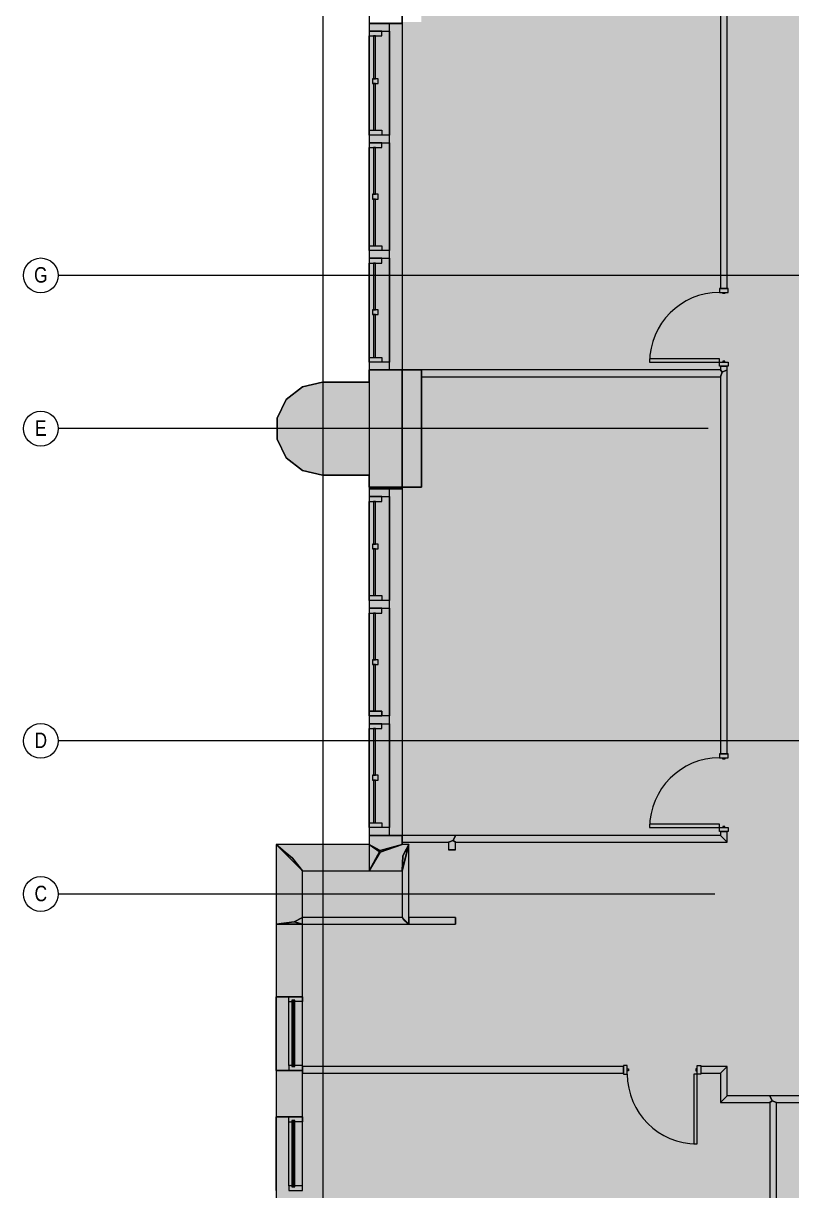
# Model space of a CAD drawing. Header units: inches. Extents: x -4451 to 2809, y -40 to 2719.
# Drawn here: x -3744 to -3347, y 559 to 1161 of the extents above; entities that cross this region are included whole.
import ezdxf

# ---------------------------------------------------------------- set-up
doc = ezdxf.new("R2010")
doc.units = ezdxf.units.IN
doc.header["$MEASUREMENT"] = 0
doc.linetypes.add('IMPORT-CENTER2', pattern=[1.6875, 1.125, -0.1875, 0.1875, -0.1875])
doc.linetypes.add('IMPORT-CENTER2 _2_', pattern=[1.125, 0.75, -0.125, 0.125, -0.125])
for name, color, linetype, lineweight in [('7th Floor_dwg', 8, 'Continuous', 9), ('A-Bldg-Patt', 7, 'Continuous', 9), ('A-DETL-GENF', 92, 'Continuous', 9), ('A-DETL-THIN', 151, 'Continuous', 9), ('A-Door-Exst', 7, 'Continuous', 9), ('A-Glaz-Bldg', 7, 'Continuous', 9), ('A-Grid', 7, 'IMPORT-CENTER2', 9), ('A-Grid-Iden', 7, 'Continuous', 9), ('A-Wall-Bldg', 7, 'Continuous', 9), ('A-Wall-Exst', 7, 'Continuous', 9), ('A-WALL-PATT', 111, 'Continuous', 18), ('core model_dwg', 8, 'Continuous', 9)]:
    doc.layers.add(name, color=color, linetype=linetype, lineweight=lineweight)
doc.styles.add('Arial', font='arial.ttf', dxfattribs={"width": 0.8, "height": 8})

# ---------------------------------------------------------------- blocks, each defined once
blk = doc.blocks.new('7th Floor_dwg-6970059-Level 07 DEMOLITION PLAN')
at = {"layer": 'A-Bldg-Patt'}
for points in [[(-3561.91, 921.65), (-3538.29, 921.65), (-3538.29, 982.15), (-3565.29, 982.15), (-3565.29, 975.9), (-3589.29, 975.9), (-3599.7, 973.52), (-3608.05, 966.86), (-3612.69, 957.24), (-3612.69, 946.56), (-3608.05, 936.93), (-3599.66, 930.27), (-3589.29, 927.9), (-3565.29, 927.9), (-3565.29, 921.65)], [(-3565.29, 699.9), (-3548.29, 699.9), (-3548.29, 723.9), (-3599.66, 723.9), (-3599.66, 699.9), (-3570.14, 699.9)]]:
    blk.add_hatch(color=256, dxfattribs=at).paths.add_polyline_path(points, flags=0)
at = {"layer": 'A-Door-Exst', "flags": 128}
for points in [[(-3380.16, 1022.15), (-3380.16, 1024.15), (-3384.66, 1024.15), (-3384.66, 1022.15)], [(-3381.91, 1022.15), (-3381.91, 1021.52), (-3382.91, 1021.52), (-3382.91, 1022.15)], [(-3384.66, 986.15), (-3384.66, 987.9), (-3420.66, 987.9), (-3420.66, 986.15)], [(-3380.16, 986.15), (-3380.16, 984.15), (-3384.66, 984.15), (-3384.66, 986.15)], [(-3381.91, 986.15), (-3381.91, 986.77), (-3382.91, 986.77), (-3382.91, 986.15)], [(-3380.16, 782.15), (-3380.16, 784.15), (-3384.66, 784.15), (-3384.66, 782.15)], [(-3381.91, 782.15), (-3381.91, 781.52), (-3382.91, 781.52), (-3382.91, 782.15)], [(-3384.66, 746.15), (-3384.66, 747.9), (-3420.66, 747.9), (-3420.66, 746.15)], [(-3381.91, 746.15), (-3381.91, 746.77), (-3382.91, 746.77), (-3382.91, 746.15)], [(-3380.16, 746.15), (-3380.16, 744.15), (-3384.66, 744.15), (-3384.66, 746.15)], [(-3432.16, 623.52), (-3434.16, 623.52), (-3434.16, 619.02), (-3432.16, 619.02)], [(-3432.16, 621.77), (-3431.54, 621.77), (-3431.54, 620.77), (-3432.16, 620.77)], [(-3396.16, 621.77), (-3396.79, 621.77), (-3396.79, 620.77), (-3396.16, 620.77)], [(-3396.16, 623.52), (-3394.16, 623.52), (-3394.16, 619.02), (-3396.16, 619.02)], [(-3396.16, 619.02), (-3397.91, 619.02), (-3397.91, 583.02), (-3396.16, 583.02)]]:
    blk.add_lwpolyline(points, close=True, dxfattribs=at)
at = {"layer": 'A-Door-Exst'}
for centre, start, end in [((-3384.66, 986.15), 90, 180), ((-3384.66, 746.15), 90, 180), ((-3396.16, 619.02), 180, 270)]:
    blk.add_arc(centre, 36, start, end, dxfattribs=at)
at = {"layer": 'A-Glaz-Bldg'}
for p, q in [((-3565.29, 1160.9), (-3565.29, 982.15)), ((-3548.29, 1160.9), (-3548.29, 982.15)), ((-3565.29, 982.15), (-3554.79, 982.15)), ((-3565.29, 920.9), (-3565.29, 742.15)), ((-3548.29, 920.9), (-3548.29, 742.15)), ((-3613.29, 620.96), (-3613.29, 658.96)), ((-3604.79, 622.96), (-3604.79, 657.21)), ((-3604.04, 622.96), (-3604.04, 657.21)), ((-3599.66, 620.96), (-3599.66, 658.96)), ((-3599.66, 623.46), (-3599.66, 656.46)), ((-3613.29, 558.96), (-3613.29, 596.96)), ((-3599.66, 558.96), (-3599.66, 596.96)), ((-3604.79, 560.96), (-3604.79, 595.21)), ((-3604.04, 560.96), (-3604.04, 595.21)), ((-3599.66, 561.46), (-3599.66, 594.46))]:
    blk.add_line(p, q, dxfattribs=at)
at = {"layer": 'A-Glaz-Bldg', "flags": 128}
for points in [[(-3565.29, 1160.9), (-3565.29, 1156.9), (-3554.79, 1156.9), (-3554.79, 1160.9)], [(-3565.29, 1156.9), (-3565.29, 1154.4), (-3558.79, 1154.4), (-3558.79, 1156.9)], [(-3554.79, 1156.9), (-3554.79, 1103.31)], [(-3565.29, 1105.81), (-3558.79, 1105.81), (-3558.79, 1103.31), (-3565.29, 1103.31), (-3565.29, 1099.31), (-3554.79, 1099.31), (-3554.79, 1103.31), (-3565.29, 1103.31), (-3565.29, 1105.81), (-3565.29, 1154.4)], [(-3563.04, 1154.4), (-3563.04, 1132.36), (-3562.04, 1132.36), (-3562.04, 1154.4)], [(-3563.54, 1132.36), (-3563.54, 1129.86), (-3560.54, 1129.86), (-3560.54, 1132.36)], [(-3563.04, 1129.86), (-3563.04, 1105.81), (-3562.04, 1105.81), (-3562.04, 1129.86)], [(-3565.29, 1099.31), (-3565.29, 1096.81), (-3558.79, 1096.81), (-3558.79, 1099.31)], [(-3565.29, 1046.23), (-3565.29, 1096.81), (-3565.29, 1046.23), (-3558.79, 1046.23), (-3558.79, 1043.73), (-3565.29, 1043.73), (-3565.29, 1039.73), (-3554.79, 1039.73), (-3554.79, 1043.73), (-3565.29, 1043.73)], [(-3563.04, 1096.81), (-3563.04, 1072.77), (-3562.04, 1072.77), (-3562.04, 1096.81)], [(-3554.79, 1099.31), (-3554.79, 1043.73)], [(-3563.54, 1072.77), (-3563.54, 1070.27), (-3560.54, 1070.27), (-3560.54, 1072.77)], [(-3563.04, 1070.27), (-3563.04, 1046.23), (-3562.04, 1046.23), (-3562.04, 1070.27)], [(-3565.29, 1039.73), (-3565.29, 1037.23), (-3558.79, 1037.23), (-3558.79, 1039.73)], [(-3563.04, 1037.23), (-3563.04, 1013.19), (-3562.04, 1013.19), (-3562.04, 1037.23)], [(-3554.79, 1039.73), (-3554.79, 986.15)], [(-3563.54, 1013.19), (-3563.54, 1010.69), (-3560.54, 1010.69), (-3560.54, 1013.19)], [(-3563.04, 1010.69), (-3563.04, 988.65), (-3562.04, 988.65), (-3562.04, 1010.69)], [(-3565.29, 920.9), (-3565.29, 916.9), (-3554.79, 916.9), (-3554.79, 920.9)], [(-3565.29, 916.9), (-3565.29, 914.4), (-3558.79, 914.4), (-3558.79, 916.9)], [(-3554.79, 916.9), (-3554.79, 863.31)], [(-3565.29, 865.81), (-3558.79, 865.81), (-3558.79, 863.31), (-3565.29, 863.31), (-3565.29, 859.31), (-3554.79, 859.31), (-3554.79, 863.31), (-3565.29, 863.31), (-3565.29, 865.81), (-3565.29, 914.4)], [(-3563.04, 914.4), (-3563.04, 892.36), (-3562.04, 892.36), (-3562.04, 914.4)], [(-3563.54, 892.36), (-3563.54, 889.86), (-3560.54, 889.86), (-3560.54, 892.36)], [(-3563.04, 889.86), (-3563.04, 865.81), (-3562.04, 865.81), (-3562.04, 889.86)], [(-3565.29, 859.31), (-3565.29, 856.81), (-3558.79, 856.81), (-3558.79, 859.31)], [(-3565.29, 806.23), (-3565.29, 856.81), (-3565.29, 806.23), (-3565.29, 803.73), (-3565.29, 799.73), (-3554.79, 799.73), (-3554.79, 803.73), (-3565.29, 803.73), (-3558.79, 803.73), (-3558.79, 806.23)], [(-3563.04, 856.81), (-3563.04, 832.77), (-3562.04, 832.77), (-3562.04, 856.81)], [(-3554.79, 859.31), (-3554.79, 803.73)], [(-3563.54, 832.77), (-3563.54, 830.27), (-3560.54, 830.27), (-3560.54, 832.77)], [(-3563.04, 830.27), (-3563.04, 806.23), (-3562.04, 806.23), (-3562.04, 830.27)], [(-3565.29, 799.73), (-3565.29, 797.23), (-3558.79, 797.23), (-3558.79, 799.73)], [(-3565.29, 748.65), (-3565.29, 797.23), (-3565.29, 748.65), (-3558.79, 748.65), (-3558.79, 746.15), (-3565.29, 746.15), (-3565.29, 742.15), (-3554.79, 742.15), (-3554.79, 746.15), (-3565.29, 746.15)], [(-3563.04, 797.23), (-3563.04, 773.19), (-3562.04, 773.19), (-3562.04, 797.23)], [(-3554.79, 799.73), (-3554.79, 746.15)], [(-3563.54, 773.19), (-3563.54, 770.69), (-3560.54, 770.69), (-3560.54, 773.19)], [(-3563.04, 770.69), (-3563.04, 748.65), (-3562.04, 748.65), (-3562.04, 770.69)], [(-3603.66, 622.96), (-3603.66, 657.21), (-3605.16, 657.21), (-3605.16, 622.96)], [(-3603.66, 560.96), (-3603.66, 595.21), (-3605.16, 595.21), (-3605.16, 560.96)]]:
    blk.add_lwpolyline(points, close=True, dxfattribs=at)
for points in [[(-3554.79, 982.15), (-3554.79, 986.15), (-3565.29, 986.15), (-3565.29, 988.65), (-3565.29, 1037.23), (-3565.29, 988.65)], [(-3565.29, 988.65), (-3558.79, 988.65), (-3558.79, 986.15), (-3565.29, 986.15), (-3565.29, 982.15)], [(-3606.66, 656.46), (-3606.66, 658.96), (-3599.66, 658.96), (-3599.66, 656.46), (-3603.66, 656.46)], [(-3606.66, 623.46), (-3606.66, 656.46), (-3605.16, 656.46)], [(-3605.16, 623.46), (-3606.66, 623.46), (-3606.66, 620.96), (-3599.66, 620.96), (-3599.66, 623.46), (-3603.66, 623.46)], [(-3606.66, 594.46), (-3606.66, 596.96), (-3599.66, 596.96), (-3599.66, 594.46), (-3603.66, 594.46)], [(-3606.66, 561.46), (-3606.66, 594.46), (-3605.16, 594.46)], [(-3605.16, 561.46), (-3606.66, 561.46), (-3606.66, 558.96), (-3599.66, 558.96), (-3599.66, 561.46), (-3603.66, 561.46)]]:
    blk.add_lwpolyline(points, dxfattribs=at)
at = {"layer": 'A-Grid'}
for p, q in [((-3588.97, 975.9), (-3588.97, 1167.9)), ((-3211.97, 1030.9), (-3725.57, 1030.9)), ((-3588.97, 927.9), (-3588.97, 975.9)), ((-3612.69, 951.9), (-3725.57, 951.9)), ((-3538.29, 951.9), (-3612.69, 951.9)), ((-3390.54, 951.9), (-3538.29, 951.9)), ((-3588.97, 723.9), (-3588.97, 927.9)), ((-3211.97, 790.9), (-3725.57, 790.9)), ((-3588.97, 699.9), (-3588.97, 723.9)), ((-3599.66, 711.9), (-3725.57, 711.9)), ((-3548.29, 711.9), (-3599.66, 711.9)), ((-3387.02, 711.9), (-3548.29, 711.9)), ((-3588.97, 393.4), (-3588.97, 699.9))]:
    blk.add_line(p, q, dxfattribs=at)
at = {"layer": 'A-Grid-Iden'}
for centre in [(-3734.57, 1030.9), (-3734.57, 951.9), (-3734.57, 790.9), (-3734.57, 711.9)]:
    blk.add_circle(centre, 9, dxfattribs=at)
at = {"layer": 'A-Wall-Bldg'}
for p, q in [((-3548.29, 1161.65), (-3548.29, 982.15)), ((-3538.29, 982.15), (-3565.29, 982.15)), ((-3565.29, 982.15), (-3565.29, 975.9)), ((-3565.29, 975.9), (-3565.29, 982.15)), ((-3565.29, 982.15), (-3538.29, 982.15)), ((-3548.29, 921.65), (-3548.29, 982.15)), ((-3548.29, 982.15), (-3548.29, 921.65)), ((-3538.29, 921.65), (-3538.29, 982.15)), ((-3538.29, 982.15), (-3538.29, 921.65)), ((-3589.29, 975.9), (-3599.7, 973.52)), ((-3565.29, 975.9), (-3589.29, 975.9)), ((-3589.29, 975.9), (-3565.29, 975.9)), ((-3565.29, 975.9), (-3565.29, 927.9)), ((-3608.05, 966.86), (-3599.7, 973.52)), ((-3599.7, 973.52), (-3608.05, 966.86)), ((-3612.69, 957.24), (-3608.05, 966.86)), ((-3608.05, 966.86), (-3612.69, 957.24)), ((-3612.69, 946.56), (-3612.69, 957.24)), ((-3612.69, 957.24), (-3612.69, 946.56)), ((-3608.05, 936.93), (-3612.69, 946.56)), ((-3612.69, 946.56), (-3608.05, 936.93)), ((-3608.05, 936.93), (-3599.7, 930.27)), ((-3599.7, 930.27), (-3589.29, 927.9)), ((-3589.29, 927.9), (-3599.7, 930.27)), ((-3589.29, 927.9), (-3565.29, 927.9)), ((-3565.29, 927.9), (-3589.29, 927.9)), ((-3565.29, 927.9), (-3565.29, 921.65)), ((-3565.29, 927.9), (-3565.29, 921.65)), ((-3565.29, 921.65), (-3565.29, 927.9)), ((-3565.29, 921.65), (-3538.29, 921.65)), ((-3548.29, 921.65), (-3548.29, 737.52))]:
    blk.add_line(p, q, dxfattribs=at)
at = {"layer": 'A-Wall-Bldg', "flags": 128}
for points in [[(-3589.29, 927.9), (-3599.7, 930.27), (-3608.05, 936.93), (-3612.69, 946.56), (-3612.69, 957.24), (-3608.05, 966.86), (-3599.7, 973.52), (-3589.29, 975.9), (-3565.29, 975.9), (-3565.29, 982.15), (-3538.29, 982.15), (-3538.29, 921.65), (-3565.29, 921.65), (-3565.29, 927.9)], [(-3613.29, 696.4), (-3613.29, 658.96), (-3599.66, 658.96), (-3599.66, 696.4), (-3544.79, 696.4), (-3544.79, 737.52), (-3548.29, 737.52), (-3548.29, 742.15), (-3565.29, 742.15), (-3565.29, 737.52), (-3613.29, 737.52)], [(-3599.66, 723.9), (-3565.29, 723.9), (-3548.29, 723.9), (-3548.29, 699.9), (-3599.66, 699.9)], [(-3548.29, 723.9), (-3548.29, 699.9), (-3599.66, 699.9), (-3599.66, 723.9)], [(-3599.66, 620.96), (-3613.29, 620.96), (-3613.29, 596.96), (-3599.66, 596.96)]]:
    blk.add_lwpolyline(points, close=True, dxfattribs=at)
for points in [[(-3538.29, 921.65), (-3538.29, 982.15), (-3565.29, 982.15), (-3565.29, 975.9), (-3589.29, 975.9)], [(-3548.29, 982.15), (-3565.29, 982.15), (-3565.29, 975.9)], [(-3599.7, 973.52), (-3589.29, 975.9), (-3599.7, 973.52), (-3608.05, 966.86), (-3612.69, 957.24), (-3612.69, 946.56), (-3608.05, 936.93), (-3599.7, 930.27), (-3608.05, 936.93)], [(-3599.7, 930.27), (-3589.29, 927.9), (-3565.29, 927.9), (-3565.29, 921.65), (-3538.29, 921.65), (-3565.29, 921.65)], [(-3565.29, 921.65), (-3565.29, 920.9), (-3548.29, 920.9), (-3548.29, 921.65)]]:
    blk.add_lwpolyline(points, dxfattribs=at)
at = {"layer": 'A-Wall-Exst'}
blk.add_line((-3538.29, 982.15), (-3538.29, 978.65), dxfattribs=at)
at = {"layer": 'A-Wall-Exst', "flags": 128}
for points in [[(-3538.29, 1218.65), (-3384.16, 1218.65), (-3384.16, 1024.15), (-3380.66, 1024.15), (-3380.66, 1222.15), (-3380.66, 1297.56), (-3384.16, 1297.56), (-3384.16, 1222.15), (-3538.29, 1222.15)], [(-3538.29, 978.65), (-3384.16, 978.65), (-3384.16, 784.15), (-3380.66, 784.15), (-3380.66, 982.15), (-3380.66, 984.15), (-3384.16, 984.15), (-3384.16, 982.15), (-3538.29, 982.15)]]:
    blk.add_lwpolyline(points, dxfattribs=at)
for points in [[(-3548.29, 742.15), (-3548.29, 738.65), (-3524.29, 738.65), (-3524.29, 734.65), (-3520.79, 734.65), (-3520.79, 738.65), (-3380.66, 738.65), (-3380.66, 744.15), (-3384.16, 744.15), (-3384.16, 742.15), (-3520.79, 742.15)], [(-3544.79, 699.9), (-3544.79, 696.4), (-3520.79, 696.4), (-3520.79, 699.9)], [(-3599.66, 623.02), (-3599.66, 619.52), (-3434.16, 619.52), (-3434.16, 623.02)], [(-3358.66, 378.52), (-3355.16, 378.52), (-3355.16, 604.4), (-3284.97, 604.4), (-3284.97, 607.9), (-3358.66, 607.9), (-3380.66, 607.9), (-3380.66, 623.02), (-3394.16, 623.02), (-3394.16, 619.52), (-3384.16, 619.52), (-3384.16, 604.4), (-3358.66, 604.4)]]:
    blk.add_lwpolyline(points, close=True, dxfattribs=at)
at = {"layer": 'A-WALL-PATT', "color": 7, "lineweight": 9}
for p, q in [((-3548.29, 1160.9), (-3565.29, 1160.9)), ((-3548.29, 982.15), (-3565.29, 982.15)), ((-3548.29, 920.9), (-3565.29, 920.9)), ((-3384.16, 744.15), (-3380.66, 744.15)), ((-3544.79, 699.9), (-3544.79, 696.4)), ((-3520.79, 699.9), (-3520.79, 696.4)), ((-3599.66, 620.96), (-3613.29, 620.96)), ((-3599.66, 623.02), (-3599.66, 619.52)), ((-3434.16, 623.02), (-3434.16, 619.52)), ((-3394.16, 623.02), (-3394.16, 619.52)), ((-3599.66, 596.96), (-3613.29, 596.96))]:
    blk.add_line(p, q, dxfattribs=at)
at = {"layer": 'A-WALL-PATT', "color": 7, "lineweight": 9, "flags": 128}
for points in [[(-3384.16, 1024.15), (-3383.29, 1024.15), (-3380.66, 1024.15)], [(-3538.29, 982.15), (-3538.29, 980.98), (-3538.29, 978.65)], [(-3384.16, 984.15), (-3383.29, 984.15), (-3380.66, 984.15)], [(-3384.16, 784.15), (-3383.29, 784.15), (-3380.66, 784.15)], [(-3548.29, 742.15), (-3559.62, 742.15), (-3565.29, 742.15)], [(-3548.29, 742.15), (-3548.29, 739.52), (-3548.29, 738.65)], [(-3520.79, 734.65), (-3521.96, 734.65), (-3524.29, 734.65)], [(-3599.66, 658.96), (-3603.91, 658.96), (-3613.29, 658.96)]]:
    blk.add_lwpolyline(points, dxfattribs=at)
for points in [[(-3380.66, 982.15), (-3383.29, 980.98), (-3384.16, 978.65), (-3383.29, 980.98), (-3384.16, 982.15), (-3383.29, 980.98)], [(-3524.29, 738.65), (-3521.96, 739.52), (-3520.79, 738.65), (-3521.96, 739.52), (-3520.79, 742.15), (-3521.96, 739.52)], [(-3380.66, 738.65), (-3381.54, 739.52), (-3384.16, 742.15)], [(-3613.29, 737.52), (-3603.91, 728.15), (-3599.66, 723.9), (-3610.16, 734.4)], [(-3565.29, 737.52), (-3559.62, 734.4), (-3565.29, 723.9), (-3559.62, 734.4), (-3548.29, 737.52), (-3559.62, 734.4)], [(-3544.79, 737.52), (-3548.29, 723.9), (-3545.59, 734.4)], [(-3613.29, 696.4), (-3603.91, 697.56), (-3599.66, 699.9), (-3603.91, 697.56), (-3599.66, 696.4), (-3603.91, 697.56)], [(-3544.79, 696.4), (-3545.96, 697.56), (-3548.29, 699.9)], [(-3384.16, 619.52), (-3380.66, 623.02)], [(-3384.16, 604.4), (-3380.66, 607.9), (-3383.29, 605.27)], [(-3355.16, 604.4), (-3357.5, 605.27), (-3358.66, 607.9), (-3357.5, 605.27), (-3358.66, 604.4), (-3357.5, 605.27)]]:
    blk.add_lwpolyline(points, close=True, dxfattribs=at)
at = {"layer": 'A-Grid-Iden', "char_height": 8, "attachment_point": 2, "line_spacing_factor": 0.941778, "style": 'Arial'}
for s, insert, width in [('G', (-3734.57, 1035.19), 8.2268), ('E', (-3734.57, 956.19), 7.0516), ('D', (-3734.57, 795.19), 7.6392), ('C', (-3734.57, 716.19), 7.6392)]:
    blk.add_mtext(s, dxfattribs=dict(at, insert=insert, width=width))
blk = doc.blocks.new('core model_dwg_1300 Eye - 5th Floor-6996771-Level 07 DEMOLITION PLAN')
at = {"layer": 'A-Glaz-Bldg'}
for p, q in [((-3565.29, 1160.9), (-3565.29, 982.15)), ((-3548.29, 1160.9), (-3548.29, 982.15)), ((-3565.29, 920.9), (-3565.29, 742.15)), ((-3548.29, 920.9), (-3548.29, 742.15)), ((-3613.29, 620.96), (-3613.29, 658.96)), ((-3604.79, 622.96), (-3604.79, 657.21)), ((-3604.04, 622.96), (-3604.04, 657.21)), ((-3599.66, 620.96), (-3599.66, 658.96)), ((-3599.66, 623.46), (-3599.66, 656.46)), ((-3613.29, 558.96), (-3613.29, 596.96)), ((-3599.66, 558.96), (-3599.66, 596.96)), ((-3604.79, 560.96), (-3604.79, 595.21)), ((-3604.04, 560.96), (-3604.04, 595.21)), ((-3599.66, 561.46), (-3599.66, 594.46))]:
    blk.add_line(p, q, dxfattribs=at)
at = {"layer": 'A-Glaz-Bldg', "flags": 128}
for points in [[(-3565.29, 1160.9), (-3565.29, 1156.9), (-3554.79, 1156.9), (-3554.79, 1160.9)], [(-3565.29, 1156.9), (-3565.29, 1154.4), (-3558.79, 1154.4), (-3558.79, 1156.9)], [(-3554.79, 1156.9), (-3554.79, 1103.31)], [(-3565.29, 1105.81), (-3565.29, 1154.4), (-3565.29, 1105.81), (-3558.79, 1105.81), (-3558.79, 1103.31), (-3565.29, 1103.31), (-3565.29, 1099.31), (-3554.79, 1099.31), (-3554.79, 1103.31), (-3565.29, 1103.31)], [(-3563.04, 1154.4), (-3563.04, 1132.36), (-3562.04, 1132.36), (-3562.04, 1154.4)], [(-3563.54, 1132.36), (-3563.54, 1129.86), (-3560.54, 1129.86), (-3560.54, 1132.36)], [(-3563.04, 1129.86), (-3563.04, 1105.81), (-3562.04, 1105.81), (-3562.04, 1129.86)], [(-3565.29, 1099.31), (-3565.29, 1096.81), (-3558.79, 1096.81), (-3558.79, 1099.31)], [(-3565.29, 1046.23), (-3565.29, 1096.81), (-3565.29, 1046.23), (-3558.79, 1046.23), (-3558.79, 1043.73), (-3565.29, 1043.73), (-3565.29, 1039.73), (-3554.79, 1039.73), (-3554.79, 1043.73), (-3565.29, 1043.73)], [(-3563.04, 1096.81), (-3563.04, 1072.77), (-3562.04, 1072.77), (-3562.04, 1096.81)], [(-3554.79, 1099.31), (-3554.79, 1043.73)], [(-3563.54, 1072.77), (-3563.54, 1070.27), (-3560.54, 1070.27), (-3560.54, 1072.77)], [(-3563.04, 1070.27), (-3563.04, 1046.23), (-3562.04, 1046.23), (-3562.04, 1070.27)], [(-3565.29, 1039.73), (-3565.29, 1037.23), (-3558.79, 1037.23), (-3558.79, 1039.73)], [(-3565.29, 988.65), (-3565.29, 1037.23), (-3565.29, 988.65), (-3558.79, 988.65), (-3558.79, 986.15), (-3565.29, 986.15), (-3565.29, 982.15), (-3554.79, 982.15), (-3554.79, 986.15), (-3565.29, 986.15)], [(-3563.04, 1037.23), (-3563.04, 1013.19), (-3562.04, 1013.19), (-3562.04, 1037.23)], [(-3554.79, 1039.73), (-3554.79, 986.15)], [(-3563.54, 1013.19), (-3563.54, 1010.69), (-3560.54, 1010.69), (-3560.54, 1013.19)], [(-3563.04, 1010.69), (-3563.04, 988.65), (-3562.04, 988.65), (-3562.04, 1010.69)], [(-3565.29, 920.9), (-3565.29, 916.9), (-3554.79, 916.9), (-3554.79, 920.9)], [(-3565.29, 916.9), (-3565.29, 914.4), (-3558.79, 914.4), (-3558.79, 916.9)], [(-3554.79, 916.9), (-3554.79, 863.31)], [(-3565.29, 865.81), (-3565.29, 914.4), (-3565.29, 865.81), (-3558.79, 865.81), (-3558.79, 863.31), (-3565.29, 863.31), (-3565.29, 859.31), (-3554.79, 859.31), (-3554.79, 863.31), (-3565.29, 863.31)], [(-3563.04, 914.4), (-3563.04, 892.36), (-3562.04, 892.36), (-3562.04, 914.4)], [(-3563.54, 892.36), (-3563.54, 889.86), (-3560.54, 889.86), (-3560.54, 892.36)], [(-3563.04, 889.86), (-3563.04, 865.81), (-3562.04, 865.81), (-3562.04, 889.86)], [(-3565.29, 859.31), (-3565.29, 856.81), (-3558.79, 856.81), (-3558.79, 859.31)], [(-3565.29, 806.23), (-3565.29, 856.81), (-3565.29, 806.23), (-3558.79, 806.23), (-3558.79, 803.73), (-3565.29, 803.73), (-3565.29, 799.73), (-3554.79, 799.73), (-3554.79, 803.73), (-3565.29, 803.73)], [(-3563.04, 856.81), (-3563.04, 832.77), (-3562.04, 832.77), (-3562.04, 856.81)], [(-3554.79, 859.31), (-3554.79, 803.73)], [(-3563.54, 832.77), (-3563.54, 830.27), (-3560.54, 830.27), (-3560.54, 832.77)], [(-3563.04, 830.27), (-3563.04, 806.23), (-3562.04, 806.23), (-3562.04, 830.27)], [(-3565.29, 799.73), (-3565.29, 797.23), (-3558.79, 797.23), (-3558.79, 799.73)], [(-3565.29, 748.65), (-3565.29, 797.23), (-3565.29, 748.65), (-3558.79, 748.65), (-3558.79, 746.15), (-3565.29, 746.15), (-3565.29, 742.15), (-3554.79, 742.15), (-3554.79, 746.15), (-3565.29, 746.15)], [(-3563.04, 797.23), (-3563.04, 773.19), (-3562.04, 773.19), (-3562.04, 797.23)], [(-3554.79, 799.73), (-3554.79, 746.15)], [(-3563.54, 773.19), (-3563.54, 770.69), (-3560.54, 770.69), (-3560.54, 773.19)], [(-3563.04, 770.69), (-3563.04, 748.65), (-3562.04, 748.65), (-3562.04, 770.69)], [(-3603.66, 622.96), (-3603.66, 657.21), (-3605.16, 657.21), (-3605.16, 622.96)], [(-3603.66, 560.96), (-3603.66, 595.21), (-3605.16, 595.21), (-3605.16, 560.96)]]:
    blk.add_lwpolyline(points, close=True, dxfattribs=at)
for points in [[(-3606.66, 656.46), (-3606.66, 658.96), (-3599.66, 658.96), (-3599.66, 656.46), (-3603.66, 656.46)], [(-3606.66, 623.46), (-3606.66, 656.46), (-3605.16, 656.46)], [(-3605.16, 623.46), (-3606.66, 623.46), (-3606.66, 620.96), (-3599.66, 620.96), (-3599.66, 623.46), (-3603.66, 623.46)], [(-3606.66, 594.46), (-3606.66, 596.96), (-3599.66, 596.96), (-3599.66, 594.46), (-3603.66, 594.46)], [(-3606.66, 561.46), (-3606.66, 594.46), (-3605.16, 594.46)], [(-3605.16, 561.46), (-3606.66, 561.46), (-3606.66, 558.96), (-3599.66, 558.96), (-3599.66, 561.46), (-3603.66, 561.46)]]:
    blk.add_lwpolyline(points, dxfattribs=at)
at = {"layer": 'A-Grid', "linetype": 'IMPORT-CENTER2 _2_'}
for p, q in [((-3588.97, 255.74), (-3588.97, 2341.04)), ((-3211.97, 1030.9), (-3725.57, 1030.9)), ((-3390.54, 951.9), (-3725.57, 951.9)), ((-3211.97, 790.9), (-3725.57, 790.9)), ((-3387.02, 711.9), (-3725.57, 711.9))]:
    blk.add_line(p, q, dxfattribs=at)
at = {"layer": 'A-Grid-Iden'}
for centre in [(-3734.57, 1030.9), (-3734.57, 951.9), (-3734.57, 790.9), (-3734.57, 711.9)]:
    blk.add_circle(centre, 9, dxfattribs=at)
at = {"layer": 'A-Wall-Bldg'}
for p, q in [((-3548.29, 1880.9), (-3548.29, 737.52)), ((-3565.29, 975.9), (-3565.29, 982.15)), ((-3599.7, 973.52), (-3589.29, 975.9)), ((-3589.29, 975.9), (-3565.29, 975.9)), ((-3599.7, 930.27), (-3608.05, 936.93))]:
    blk.add_line(p, q, dxfattribs=at)
at = {"layer": 'A-Wall-Bldg', "flags": 128}
for points in [[(-3548.29, 1222.15), (-3565.29, 1222.15), (-3565.29, 1160.9), (-3548.29, 1160.9)], [(-3565.29, 927.9), (-3589.29, 927.9), (-3599.7, 930.27), (-3608.05, 936.93), (-3612.69, 946.56), (-3612.69, 957.24), (-3608.05, 966.86), (-3599.7, 973.52), (-3589.29, 975.9), (-3565.29, 975.9), (-3565.29, 982.15), (-3538.29, 982.15), (-3538.29, 921.65), (-3565.29, 921.65)], [(-3548.29, 982.15), (-3565.29, 982.15), (-3565.29, 920.9), (-3548.29, 920.9)], [(-3548.29, 723.9), (-3548.29, 699.9), (-3599.66, 699.9), (-3599.66, 723.9)], [(-3599.66, 620.96), (-3613.29, 620.96), (-3613.29, 596.96), (-3599.66, 596.96)]]:
    blk.add_lwpolyline(points, close=True, dxfattribs=at)
for points in [[(-3538.29, 921.65), (-3538.29, 982.15), (-3565.29, 982.15)], [(-3599.7, 973.52), (-3608.05, 966.86), (-3612.69, 957.24)], [(-3612.69, 957.24), (-3612.69, 946.56), (-3608.05, 936.93)], [(-3599.7, 930.27), (-3589.29, 927.9), (-3565.29, 927.9), (-3565.29, 921.65), (-3538.29, 921.65)], [(-3599.66, 696.4), (-3544.79, 696.4), (-3544.79, 737.52), (-3548.29, 737.52), (-3548.29, 742.15), (-3565.29, 742.15), (-3565.29, 723.9)], [(-3565.29, 737.52), (-3613.29, 737.52), (-3613.29, 696.4), (-3613.29, 658.96), (-3599.66, 658.96), (-3599.66, 696.4), (-3599.66, 723.9), (-3565.29, 723.9), (-3548.29, 723.9), (-3548.29, 699.9), (-3599.66, 699.9)]]:
    blk.add_lwpolyline(points, dxfattribs=at)
at = {"layer": 'A-WALL-PATT', "color": 7, "lineweight": 9}
for p, q in [((-3548.29, 1160.9), (-3565.29, 1160.9)), ((-3565.29, 982.15), (-3548.29, 982.15)), ((-3548.29, 920.9), (-3565.29, 920.9)), ((-3599.66, 658.96), (-3613.29, 658.96)), ((-3613.29, 620.96), (-3599.66, 620.96)), ((-3599.66, 596.96), (-3613.29, 596.96))]:
    blk.add_line(p, q, dxfattribs=at)
at = {"layer": 'A-WALL-PATT', "color": 7, "lineweight": 9, "flags": 128}
for points in [[(-3565.29, 742.15), (-3559.62, 742.15), (-3548.29, 742.15)], [(-3565.29, 737.52), (-3559.62, 733.49), (-3561.47, 730.37), (-3565.29, 723.9), (-3560.72, 731.63), (-3559.62, 733.49), (-3548.29, 737.52), (-3559.62, 733.49), (-3565.29, 723.9)], [(-3599.66, 696.4), (-3613.29, 696.4), (-3604.77, 696.4), (-3599.66, 696.4), (-3603.91, 697.56), (-3602.69, 698.23), (-3599.66, 699.9)]]:
    blk.add_lwpolyline(points, dxfattribs=at)
for points in [[(-3604.77, 730.37), (-3599.66, 723.9), (-3604.77, 730.37), (-3608.49, 733.49), (-3613.29, 737.52)], [(-3544.79, 737.52), (-3546.91, 733.49), (-3547.89, 731.63), (-3548.29, 723.9), (-3547.89, 731.63), (-3546.98, 733.37)], [(-3544.79, 696.4), (-3546.98, 698.23), (-3547.89, 699.39), (-3548.29, 699.9), (-3546.98, 698.23), (-3546.18, 697.56)]]:
    blk.add_lwpolyline(points, close=True, dxfattribs=at)
at = {"layer": 'A-Grid-Iden', "char_height": 8, "attachment_point": 2, "line_spacing_factor": 0.941778, "style": 'Arial'}
for s, insert, width in [('G', (-3734.57, 1035.19), 8.2268), ('E', (-3734.57, 956.19), 7.0516), ('D', (-3734.57, 795.19), 7.6392), ('C', (-3734.57, 716.19), 7.6392)]:
    blk.add_mtext(s, dxfattribs=dict(at, insert=insert, width=width))
blk = doc.blocks.new('core model_dwg-6996768-Level 07 DEMOLITION PLAN')
blk.add_blockref('core model_dwg_1300 Eye - 5th Floor-6996771-Level 07 DEMOLITION PLAN', (0, 0))

msp = doc.modelspace()

# ---------------------------------------------------------------- hatches: boundary and pattern name
at = {"layer": 'A-DETL-GENF'}
h = msp.add_hatch(color=9, dxfattribs=at)
h.paths.add_polyline_path([(-46.99, 364.9), (17.53, 364.9), (17.53, 682.08), (1.53, 682.08), (1.53, 699.9), (-11.09, 699.9), (-11.09, 723.9), (1.53, 723.9), (1.53, 741.71), (17.53, 741.71), (17.53, 1043.71), (-295.09, 1043.71), (-295.09, 1026.58), (-295.24, 1026.23), (-295.59, 1026.08), (-336.59, 1026.08), (-336.59, 1010.58), (-367.41, 1010.58), (-367.41, 1041.58), (-352.09, 1041.58), (-352.09, 1083.08), (-334.47, 1083.08), (-334.47, 1325.08), (-350.47, 1325.08), (-350.47, 1342.9), (-363.09, 1342.9), (-363.09, 1366.9), (-350.47, 1366.9), (-350.47, 1384.71), (-334.47, 1384.71), (-334.47, 1685.08), (-350.47, 1685.08), (-350.47, 1702.9), (-363.09, 1702.9), (-363.09, 1726.9), (-350.47, 1726.9), (-350.47, 1744.71), (-334.47, 1744.71), (-334.47, 2045.08), (-350.47, 2045.08), (-350.47, 2067.08), (-364.09, 2067.08), (-364.09, 2080.71), (-387.53, 2080.71), (-387.53, 2096.71), (-687.9, 2096.71), (-687.9, 1934.23), (-653.72, 1934.23), (-653.72, 1008.9), (-717.72, 1008.9), (-717.72, 1012.9), (-657.72, 1012.9), (-657.72, 1930.23), (-691.9, 1930.23), (-691.9, 2080.71), (-705.72, 2080.71), (-705.72, 2068.08), (-729.72, 2068.08), (-729.72, 2080.71), (-747.53, 2080.71), (-747.53, 2096.71), (-1047.9, 2096.71), (-1047.9, 2080.71), (-1065.72, 2080.71), (-1065.72, 2068.08), (-1089.72, 2068.08), (-1089.72, 2080.71), (-1107.53, 2080.71), (-1107.53, 2096.71), (-1414.47, 2096.71), (-1414.47, 2080.71), (-1437.9, 2080.71), (-1437.9, 2061.08), (-1467.53, 2061.08), (-1467.53, 1854.9), (-2127.9, 1854.9), (-2127.9, 2061.08), (-2157.53, 2061.08), (-2157.53, 2080.71), (-2180.97, 2080.71), (-2180.97, 2096.71), (-2487.9, 2096.71), (-2487.9, 2080.71), (-2505.72, 2080.71), (-2505.72, 2068.08), (-2529.72, 2068.08), (-2529.72, 2080.71), (-2547.53, 2080.71), (-2547.53, 2096.71), (-2860.09, 2096.71), (-2860.09, 2260.21), (-3613.29, 2260.21), (-3613.29, 1886.27), (-3565.29, 1886.27), (-3565.29, 1702.15), (-3538.29, 1702.15), (-3538.29, 1641.65), (-3565.29, 1641.65), (-3565.29, 1462.15), (-3538.29, 1462.15), (-3538.29, 1401.65), (-3565.29, 1401.65), (-3565.29, 1222.15), (-3538.29, 1222.15), (-3538.29, 1161.65), (-3565.29, 1161.65), (-3565.29, 982.15), (-3538.29, 982.15), (-3538.29, 921.65), (-3565.29, 921.65), (-3565.29, 737.52), (-3613.29, 737.52), (-3613.29, 364.9), (-3212.09, 364.9), (-3212.09, 412.9), (-3027.97, 412.9), (-3027.97, 439.9), (-2967.47, 439.9), (-2967.47, 412.9), (-2787.97, 412.9), (-2787.97, 439.9), (-2727.47, 439.9), (-2727.47, 412.9), (-2547.97, 412.9), (-2547.97, 439.9), (-2487.47, 439.9), (-2487.47, 412.9), (-2307.97, 412.9), (-2307.97, 439.9), (-2247.47, 439.9), (-2247.47, 412.9), (-2067.97, 412.9), (-2067.97, 439.9), (-2007.47, 439.9), (-2007.47, 412.9), (-1827.97, 412.9), (-1827.97, 439.9), (-1767.47, 439.9), (-1767.47, 412.9), (-1587.97, 412.9), (-1587.97, 439.9), (-1527.47, 439.9), (-1527.47, 412.9), (-1347.97, 412.9), (-1347.97, 439.9), (-1287.47, 439.9), (-1287.47, 412.9), (-1107.97, 412.9), (-1107.97, 439.9), (-1047.47, 439.9), (-1047.47, 412.9), (-867.97, 412.9), (-867.97, 439.9), (-807.47, 439.9), (-807.47, 412.9), (-627.97, 412.9), (-627.97, 439.9), (-567.47, 439.9), (-567.47, 412.9), (-383.34, 412.9), (-383.34, 364.9), (-48.49, 364.9)], flags=0)
h.paths.add_polyline_path([(-3584.77, 369.4), (-3608.77, 369.4), (-3608.77, 393.4), (-3584.77, 393.4), (-3584.77, 378.52)], flags=0)
h.paths.add_polyline_path([(-10.97, 376.27), (-10.97, 400.27), (13.03, 400.27), (13.03, 376.27)], flags=0)
h.paths.add_polyline_path([(-345.72, 378.52), (-369.72, 378.52), (-369.72, 429.9), (-345.72, 429.9), (-345.72, 408.39)], flags=0)
h.paths.add_polyline_path([(-3249.72, 378.52), (-3249.72, 429.9), (-3225.72, 429.9), (-3225.72, 378.52)], flags=0)
h.paths.add_polyline_path([(-3599.66, 699.9), (-3599.66, 723.9), (-3548.29, 723.9), (-3548.29, 699.9), (-3570.14, 699.9)], flags=0)
h.paths.add_polyline_path([(-345.72, 778.9), (-369.72, 778.9), (-369.72, 802.9), (-345.72, 802.9)], flags=0)
h.paths.add_polyline_path([(-1799.72, 778.9), (-1809.72, 778.9), (-1809.72, 802.9), (-1785.72, 802.9), (-1785.72, 778.9), (-1795.72, 778.9)], flags=0)
h.paths.add_polyline_path([(-1569.72, 778.9), (-1569.72, 802.9), (-1545.72, 802.9), (-1545.72, 778.9)], flags=0)
h.paths.add_polyline_path([(-2517.72, 778.9), (-2541.72, 778.9), (-2541.72, 802.9), (-2517.72, 802.9)], flags=0)
h.paths.add_polyline_path([(-2877.72, 778.9), (-2877.72, 802.9), (-2853.72, 802.9), (-2853.72, 778.9)], flags=0)
h.paths.add_polyline_path([(-2049.72, 778.9), (-2049.72, 802.9), (-2025.72, 802.9), (-2025.72, 778.9)], flags=0)
h.paths.add_polyline_path([(-741.72, 778.9), (-741.72, 802.9), (-717.72, 802.9), (-717.72, 778.9)], flags=0)
h.paths.add_polyline_path([(-1321.72, 778.9), (-1321.72, 802.9), (-1297.72, 802.9), (-1297.72, 778.9)], flags=0)
h.paths.add_polyline_path([(-2297.72, 778.9), (-2297.72, 802.9), (-2273.72, 802.9), (-2273.72, 778.9)], flags=0)
h.paths.add_polyline_path([(-1053.72, 778.9), (-1077.72, 778.9), (-1077.72, 802.9), (-1053.72, 802.9)], flags=0)
h.paths.add_polyline_path([(-3211.97, 778.9), (-3211.97, 802.9), (-3187.97, 802.9), (-3187.97, 778.9)], flags=0)
h.paths.add_polyline_path([(-2541.72, 941.4), (-2877.72, 941.4), (-2877.72, 1015.27), (-2878.47, 1015.27), (-2878.47, 1016.77), (-2876.97, 1016.77), (-2876.97, 1017.27), (-2875.47, 1017.27), (-2875.47, 1016.77), (-2873.47, 1016.77), (-2873.47, 1015.27), (-2874.22, 1015.27), (-2874.22, 1012.9), (-2850.22, 1012.9), (-2850.22, 988.9), (-2874.22, 988.9), (-2874.22, 944.9), (-2748.22, 944.9), (-2748.22, 1072.9), (-2874.22, 1072.9), (-2874.22, 1054.52), (-2873.47, 1054.52), (-2873.47, 1053.02), (-2875.47, 1053.02), (-2875.47, 1052.52), (-2876.97, 1052.52), (-2876.97, 1053.02), (-2878.47, 1053.02), (-2878.47, 1054.52), (-2877.72, 1054.52), (-2877.72, 1080.9), (-2517.72, 1080.9), (-2517.72, 941.4), (-2529.72, 941.4)], flags=0)
h.paths.add_polyline_path([(-2541.72, 944.9), (-2529.72, 944.9), (-2529.72, 967.9), (-2532.47, 967.9), (-2532.47, 972.4), (-2735.97, 972.4), (-2735.97, 945.15), (-2736.22, 945.15), (-2736.22, 944.9), (-2735.97, 944.9)], flags=0)
h.paths.add_polyline_path([(-847.22, 945.15), (-859.47, 945.15), (-859.47, 981.15), (-847.22, 981.15), (-847.22, 955.77)], flags=0)
h.paths.add_polyline_path([(-1075.22, 967.9), (-1075.22, 1003.9), (-1062.97, 1003.9), (-1062.97, 967.9)], flags=0)
h.paths.add_polyline_path([(-2532.47, 975.9), (-2532.47, 1003.9), (-2529.72, 1003.9), (-2529.72, 1042.4), (-2532.47, 1042.4), (-2532.47, 1072.9), (-2735.97, 1072.9), (-2735.97, 1036.9), (-2736.22, 1036.9), (-2736.22, 981.15), (-2735.97, 981.15), (-2735.97, 975.9), (-2693.6, 975.9)], flags=0)
h.paths.add_polyline_path([(-745.22, 988.9), (-745.22, 1012.9), (-721.22, 1012.9), (-721.22, 988.9)], flags=0)
h.paths.add_polyline_path([(-1321.72, 1012.9), (-1321.72, 1018.9), (-1329.72, 1018.9), (-1329.72, 1038.9), (-1545.72, 1038.9), (-1545.72, 1018.9), (-1569.72, 1018.9), (-1569.72, 1038.9), (-1785.72, 1038.9), (-1785.72, 1018.9), (-1809.72, 1018.9), (-1809.72, 1042.9), (-1799.72, 1042.9), (-1799.72, 1402.9), (-1809.72, 1402.9), (-1809.72, 1426.9), (-1799.72, 1426.9), (-1799.72, 1790.9), (-1795.72, 1790.9), (-1795.72, 1426.9), (-1785.72, 1426.9), (-1785.72, 1402.9), (-1795.72, 1402.9), (-1795.72, 1042.9), (-1141.72, 1042.9), (-1141.72, 1119.4), (-1137.72, 1119.4), (-1137.72, 1038.9), (-1305.72, 1038.9), (-1305.72, 1036.9), (-1297.72, 1036.9), (-1297.72, 1012.9), (-1305.72, 1012.9)], flags=0)
h.paths.add_polyline_path([(-1.41, 1013.9), (-10.97, 1013.9), (-10.97, 1037.9), (13.03, 1037.9), (13.03, 1013.9), (1.53, 1013.9)], flags=0)
h.paths.add_polyline_path([(-2289.72, 1018.9), (-2289.72, 1042.9), (-2265.72, 1042.9), (-2265.72, 1018.9), (-2273.72, 1018.9)], flags=0)
h.paths.add_polyline_path([(-2049.72, 1018.9), (-2049.72, 1042.9), (-2025.72, 1042.9), (-2025.72, 1018.9)], flags=0)
h.paths.add_polyline_path([(-3187.97, 1018.9), (-3211.97, 1018.9), (-3211.97, 1042.9), (-3187.97, 1042.9)], flags=0)
h.paths.add_polyline_path([(-859.47, 1036.9), (-859.47, 1072.9), (-847.22, 1072.9), (-847.22, 1036.9)], flags=0)
h.paths.add_polyline_path([(-1075.22, 1042.4), (-1075.22, 1078.4), (-1062.97, 1078.4), (-1062.97, 1042.4)], flags=0)
h.paths.add_polyline_path([(-1141.72, 1182.4), (-1141.72, 1457.9), (-1137.72, 1457.9), (-1137.72, 1182.4)], flags=0)
h.paths.add_polyline_path([(-823.98, 1220.9), (-1077.72, 1220.9), (-1077.72, 1353.94), (-1078.47, 1353.94), (-1078.47, 1355.44), (-1076.97, 1355.44), (-1076.97, 1355.94), (-1075.47, 1355.94), (-1075.47, 1355.44), (-1068.97, 1355.44), (-1068.97, 1353.94), (-1069.72, 1353.94), (-1069.72, 1325.9), (-987.72, 1325.9), (-987.72, 1403.82), (-994.28, 1403.82), (-994.28, 1403.07), (-995.78, 1403.07), (-995.78, 1404.57), (-996.28, 1404.57), (-996.28, 1406.57), (-995.78, 1406.57), (-995.78, 1408.07), (-994.28, 1408.07), (-994.28, 1407.32), (-987.72, 1407.32), (-987.72, 1429.9), (-1051.22, 1429.9), (-1051.22, 1407.32), (-1045.65, 1407.32), (-1045.65, 1408.07), (-1044.15, 1408.07), (-1044.15, 1406.57), (-1043.65, 1406.57), (-1043.65, 1404.57), (-1044.15, 1404.57), (-1044.15, 1403.07), (-1045.65, 1403.07), (-1045.65, 1403.82), (-1069.72, 1403.82), (-1069.72, 1393.19), (-1068.97, 1393.19), (-1068.97, 1391.69), (-1075.47, 1391.69), (-1075.47, 1391.19), (-1076.97, 1391.19), (-1076.97, 1391.69), (-1078.47, 1391.69), (-1078.47, 1393.19), (-1077.72, 1393.19), (-1077.72, 1478.27), (-1078.47, 1478.27), (-1078.47, 1479.77), (-1071.97, 1479.77), (-1071.97, 1480.27), (-1070.47, 1480.27), (-1070.47, 1479.77), (-1068.97, 1479.77), (-1068.97, 1478.27), (-1069.72, 1478.27), (-1069.72, 1433.4), (-901.83, 1433.4), (-901.83, 1521.9), (-1069.72, 1521.9), (-1069.72, 1517.52), (-1068.97, 1517.52), (-1068.97, 1516.02), (-1070.47, 1516.02), (-1070.47, 1515.52), (-1071.97, 1515.52), (-1071.97, 1516.02), (-1078.47, 1516.02), (-1078.47, 1517.52), (-1077.72, 1517.52), (-1077.72, 1577.4), (-1078.08, 1577.4), (-1078.08, 1708.15), (-1077.72, 1708.15), (-1077.72, 1762.15), (-1069.72, 1762.15), (-1069.72, 1744.15), (-1062.97, 1744.15), (-1062.97, 1708.15), (-732.47, 1708.15), (-732.47, 1744.15), (-720.22, 1744.15), (-720.22, 1708.15), (-717.72, 1708.15), (-717.72, 1696.15), (-714.97, 1696.15), (-714.97, 1692.27), (-714.22, 1692.27), (-714.22, 1690.77), (-717.72, 1690.77), (-717.72, 1654.52), (-714.22, 1654.52), (-714.22, 1653.02), (-714.97, 1653.02), (-714.97, 1613.77), (-714.22, 1613.77), (-714.22, 1612.27), (-717.72, 1612.27), (-717.72, 1576.02), (-714.22, 1576.02), (-714.22, 1574.52), (-714.97, 1574.52), (-714.97, 1536.9), (-717.72, 1536.9), (-717.72, 1429.9), (-733.72, 1429.9), (-733.72, 1387.9), (-717.72, 1387.9), (-717.72, 1380.77), (-716.97, 1380.77), (-716.97, 1379.27), (-718.47, 1379.27), (-718.47, 1378.77), (-719.97, 1378.77), (-719.97, 1379.27), (-721.97, 1379.27), (-721.97, 1380.77), (-721.22, 1380.77), (-721.22, 1384.4), (-752.72, 1384.4), (-752.72, 1348.4), (-721.22, 1348.4), (-721.22, 1352.9), (-717.72, 1352.9), (-717.72, 1272.52), (-716.97, 1272.52), (-716.97, 1271.02), (-718.97, 1271.02), (-718.97, 1270.52), (-720.47, 1270.52), (-720.47, 1271.02), (-721.97, 1271.02), (-721.97, 1272.52), (-721.22, 1272.52), (-721.22, 1275.15), (-756.22, 1275.15), (-756.22, 1420.4), (-847.22, 1420.4), (-847.22, 1228.9), (-721.22, 1228.9), (-721.22, 1233.27), (-721.97, 1233.27), (-721.97, 1234.77), (-720.47, 1234.77), (-720.47, 1235.27), (-718.97, 1235.27), (-718.97, 1234.77), (-716.97, 1234.77), (-716.97, 1233.27), (-717.72, 1233.27), (-717.72, 1220.9), (-795.28, 1220.9)], flags=0)
h.paths.add_polyline_path([(-2525.72, 1220.9), (-2877.72, 1220.9), (-2877.72, 1234.27), (-2878.47, 1234.27), (-2878.47, 1235.77), (-2876.47, 1235.77), (-2876.47, 1236.27), (-2874.97, 1236.27), (-2874.97, 1235.77), (-2873.47, 1235.77), (-2873.47, 1234.27), (-2874.22, 1234.27), (-2874.22, 1228.9), (-2748.22, 1228.9), (-2748.22, 1419.9), (-2839.22, 1419.9), (-2839.22, 1275.15), (-2874.22, 1275.15), (-2874.22, 1273.52), (-2873.47, 1273.52), (-2873.47, 1272.02), (-2874.97, 1272.02), (-2874.97, 1271.52), (-2876.47, 1271.52), (-2876.47, 1272.02), (-2878.47, 1272.02), (-2878.47, 1273.52), (-2877.72, 1273.52), (-2877.72, 1352.77), (-2878.47, 1352.77), (-2878.47, 1354.27), (-2876.97, 1354.27), (-2876.97, 1354.77), (-2875.47, 1354.77), (-2875.47, 1354.27), (-2873.47, 1354.27), (-2873.47, 1352.77), (-2874.22, 1352.77), (-2874.22, 1348.4), (-2842.72, 1348.4), (-2842.72, 1384.4), (-2874.22, 1384.4), (-2874.22, 1380.02), (-2873.47, 1380.02), (-2873.47, 1378.52), (-2875.47, 1378.52), (-2875.47, 1378.02), (-2876.97, 1378.02), (-2876.97, 1378.52), (-2878.47, 1378.52), (-2878.47, 1380.02), (-2877.72, 1380.02), (-2877.72, 1387.9), (-2842.72, 1387.9), (-2842.72, 1405.9), (-2853.29, 1405.9), (-2853.29, 1423.9), (-2842.72, 1423.9), (-2842.72, 1429.9), (-2877.72, 1429.9), (-2877.72, 1573.27), (-2878.47, 1573.27), (-2878.47, 1574.77), (-2877.72, 1574.77), (-2877.72, 1611.02), (-2878.47, 1611.02), (-2878.47, 1612.52), (-2877.72, 1612.52), (-2877.72, 1652.52), (-2878.47, 1652.52), (-2878.47, 1654.02), (-2877.72, 1654.02), (-2877.72, 1690.27), (-2878.47, 1690.27), (-2878.47, 1691.77), (-2877.72, 1691.77), (-2877.72, 1788.15), (-2517.72, 1788.15), (-2517.72, 1517.52), (-2516.97, 1517.52), (-2516.97, 1516.02), (-2523.47, 1516.02), (-2523.47, 1515.52), (-2524.97, 1515.52), (-2524.97, 1516.02), (-2526.47, 1516.02), (-2526.47, 1517.52), (-2525.72, 1517.52), (-2525.72, 1521.9), (-2693.6, 1521.9), (-2693.6, 1433.4), (-2537.85, 1433.4), (-2537.85, 1473.9), (-2525.72, 1473.9), (-2525.72, 1478.27), (-2526.47, 1478.27), (-2526.47, 1479.77), (-2524.97, 1479.77), (-2524.97, 1480.27), (-2523.47, 1480.27), (-2523.47, 1479.77), (-2516.97, 1479.77), (-2516.97, 1478.27), (-2517.72, 1478.27), (-2517.72, 1394.19), (-2516.97, 1394.19), (-2516.97, 1392.69), (-2518.47, 1392.69), (-2518.47, 1392.19), (-2519.97, 1392.19), (-2519.97, 1392.69), (-2526.47, 1392.69), (-2526.47, 1394.19), (-2525.72, 1394.19), (-2525.72, 1403.82), (-2549.78, 1403.82), (-2549.78, 1403.07), (-2551.28, 1403.07), (-2551.28, 1404.57), (-2551.78, 1404.57), (-2551.78, 1406.57), (-2551.28, 1406.57), (-2551.28, 1408.07), (-2549.78, 1408.07), (-2549.78, 1407.32), (-2544.72, 1407.32), (-2544.72, 1429.4), (-2544.22, 1429.4), (-2544.22, 1429.9), (-2607.72, 1429.9), (-2607.72, 1407.32), (-2601.15, 1407.32), (-2601.15, 1408.07), (-2599.65, 1408.07), (-2599.65, 1406.57), (-2599.15, 1406.57), (-2599.15, 1404.57), (-2599.65, 1404.57), (-2599.65, 1403.07), (-2601.15, 1403.07), (-2601.15, 1403.82), (-2607.72, 1403.82), (-2607.72, 1325.9), (-2525.72, 1325.9), (-2525.72, 1354.94), (-2526.47, 1354.94), (-2526.47, 1356.44), (-2519.97, 1356.44), (-2519.97, 1356.94), (-2518.47, 1356.94), (-2518.47, 1356.44), (-2516.97, 1356.44), (-2516.97, 1354.94), (-2517.72, 1354.94), (-2517.72, 1220.9), (-2520.22, 1220.9)], flags=0)
h.paths.add_polyline_path([(-2735.97, 1228.9), (-2532.47, 1228.9), (-2532.47, 1259.4), (-2525.72, 1259.4), (-2525.72, 1317.9), (-2744.72, 1317.9), (-2744.72, 1259.4), (-2735.97, 1259.4)], flags=0)
h.paths.add_polyline_path([(-859.47, 1228.9), (-859.47, 1259.4), (-850.72, 1259.4), (-850.72, 1317.9), (-1069.72, 1317.9), (-1069.72, 1259.4), (-1062.97, 1259.4), (-1062.97, 1228.9), (-901.83, 1228.9)], flags=0)
h.paths.add_polyline_path([(-721.22, 1287.4), (-721.22, 1344.9), (-752.72, 1344.9), (-752.72, 1287.4)], flags=0)
h.paths.add_polyline_path([(-2874.22, 1287.4), (-2842.72, 1287.4), (-2842.72, 1344.9), (-2874.22, 1344.9), (-2874.22, 1336.19)], flags=0)
h.paths.add_polyline_path([(-2744.72, 1325.9), (-2611.22, 1325.9), (-2611.22, 1429.9), (-2711.12, 1429.9), (-2711.12, 1417.65), (-2744.72, 1417.65), (-2744.72, 1329.63)], flags=0)
h.paths.add_polyline_path([(-859.47, 1325.9), (-850.72, 1325.9), (-850.72, 1417.65), (-884.31, 1417.65), (-884.31, 1429.9), (-984.22, 1429.9), (-984.22, 1325.9), (-901.83, 1325.9)], flags=0)
h.paths.add_polyline_path([(-716.97, 1353.52), (-717.72, 1353.52), (-717.72, 1353.9), (-721.22, 1353.9), (-721.22, 1353.52), (-721.97, 1353.52), (-721.97, 1355.02), (-719.97, 1355.02), (-719.97, 1355.52), (-718.47, 1355.52), (-718.47, 1355.02), (-716.97, 1355.02), (-716.97, 1353.9)], flags=0)
h.paths.add_polyline_path([(-737.22, 1387.9), (-737.22, 1429.9), (-752.72, 1429.9), (-752.72, 1423.9), (-742.14, 1423.9), (-742.14, 1405.9), (-752.72, 1405.9), (-752.72, 1387.9), (-742.14, 1387.9)], flags=0)
h.paths.add_polyline_path([(-2133.53, 1402.9), (-2157.53, 1402.9), (-2157.53, 1426.9), (-2133.49, 1426.9), (-2133.49, 1402.9)], flags=0)
h.paths.add_polyline_path([(-1461.72, 1402.9), (-1461.72, 1426.9), (-1437.72, 1426.9), (-1437.72, 1402.9)], flags=0)
h.paths.add_polyline_path([(-3187.97, 1402.9), (-3211.97, 1402.9), (-3211.97, 1426.9), (-3187.97, 1426.9)], flags=0)
h.paths.add_polyline_path([(-2787.72, 1423.4), (-2748.22, 1423.4), (-2748.22, 1429.9), (-2839.22, 1429.9), (-2839.22, 1423.4), (-2788.72, 1423.4)], flags=0)
h.paths.add_polyline_path([(-762.22, 1423.9), (-756.22, 1423.9), (-756.22, 1429.9), (-847.22, 1429.9), (-847.22, 1423.9), (-807.22, 1423.9)], flags=0)
h.paths.add_polyline_path([(-2526.49, 1433.4), (-2525.72, 1433.4), (-2525.72, 1470.4), (-2534.35, 1470.4), (-2534.35, 1433.4), (-2532.47, 1433.4)], flags=0)
h.paths.add_polyline_path([(-1062.97, 1525.4), (-993.3, 1525.4), (-993.3, 1561.47), (-1069.72, 1561.47), (-1069.72, 1560.13), (-1062.97, 1560.13), (-1062.97, 1526.41)], flags=0)
h.paths.add_polyline_path([(-989.8, 1525.4), (-958.7, 1525.4), (-958.7, 1561.47), (-989.8, 1561.47), (-989.8, 1526.41)], flags=0)
h.paths.add_polyline_path([(-948.86, 1525.4), (-905.97, 1525.4), (-905.97, 1560.13), (-901.83, 1560.13), (-901.83, 1561.47), (-955.2, 1561.47), (-955.2, 1525.4)], flags=0)
h.paths.add_polyline_path([(-2532.47, 1525.4), (-2532.47, 1560.13), (-2525.72, 1560.13), (-2525.72, 1561.47), (-2602.12, 1561.47), (-2602.12, 1525.4), (-2572.24, 1525.4)], flags=0)
h.paths.add_polyline_path([(-2640.23, 1525.4), (-2640.23, 1561.47), (-2693.6, 1561.47), (-2693.6, 1560.13), (-2689.47, 1560.13), (-2689.47, 1525.4)], flags=0)
h.paths.add_polyline_path([(-2605.62, 1525.4), (-2605.62, 1561.47), (-2636.73, 1561.47), (-2636.73, 1525.4)], flags=0)
h.paths.add_polyline_path([(-2634.67, 1564.97), (-2525.72, 1564.97), (-2525.72, 1577.9), (-2693.6, 1577.9), (-2693.6, 1564.97), (-2636.73, 1564.97)], flags=0)
h.paths.add_polyline_path([(-1062.97, 1564.97), (-901.83, 1564.97), (-901.83, 1577.4), (-1069.72, 1577.4), (-1069.72, 1564.97), (-1063.23, 1564.97)], flags=0)
h.paths.add_polyline_path([(-2786.22, 1708.15), (-2532.47, 1708.15), (-2532.47, 1744.15), (-2525.72, 1744.15), (-2525.72, 1776.15), (-2874.22, 1776.15), (-2874.22, 1744.15), (-2862.97, 1744.15), (-2862.97, 1708.15), (-2794.22, 1708.15)], flags=0)
h.paths.add_polyline_path([(-3187.97, 1738.9), (-3211.97, 1738.9), (-3211.97, 1762.9), (-3187.97, 1762.9)], flags=0)
h.paths.add_polyline_path([(-2145.72, 1793.9), (-2157.53, 1793.9), (-2157.53, 1817.9), (-2133.53, 1817.9), (-2133.53, 1793.9)], flags=0)
h.paths.add_polyline_path([(-1449.72, 1793.9), (-1461.9, 1793.9), (-1461.9, 1817.9), (-1437.72, 1817.9), (-1437.72, 1793.9), (-1437.9, 1793.9)], flags=0)
h.paths.add_polyline_path([(-1795.72, 1793.9), (-1809.72, 1793.9), (-1809.72, 1817.9), (-1785.72, 1817.9), (-1785.72, 1793.9)], flags=0)
h.paths.add_polyline_path([(-3565.29, 1899.9), (-3599.66, 1899.9), (-3599.66, 1923.9), (-3548.29, 1923.9), (-3548.29, 1899.9)], flags=0)
h.paths.add_polyline_path([(-2874.22, 2067.08), (-2889.66, 2067.08), (-2889.66, 2091.08), (-2865.66, 2091.08), (-2865.66, 2067.08)], flags=0)
h.paths.add_polyline_path([(-3211.97, 2067.08), (-3211.97, 2091.08), (-3187.97, 2091.08), (-3187.97, 2067.08)], flags=0)
h.paths.add_polyline_path([(-3211.97, 2231.21), (-3211.97, 2255.21), (-3187.97, 2255.21), (-3187.97, 2231.21)], flags=0)
h.paths.add_polyline_path([(-3608.47, 2231.71), (-3608.47, 2255.71), (-3584.47, 2255.71), (-3584.47, 2231.71)], flags=0)
h.paths.add_polyline_path([(-2865.72, 2234.71), (-2889.72, 2234.71), (-2889.72, 2258.71), (-2865.72, 2258.71)], flags=0)

# ---------------------------------------------------------------- linework, layer by layer
at = {"layer": 'A-DETL-THIN'}
for p, q in [((-3565.29, 1886.27), (-3565.29, 737.52)), ((-3565.29, 737.52), (-3613.29, 737.52)), ((-3613.29, 737.52), (-3613.29, 364.9))]:
    msp.add_line(p, q, dxfattribs=at)

# ---------------------------------------------------------------- block references
at = {"layer": '7th Floor_dwg', "color": 7}
msp.add_blockref('7th Floor_dwg-6970059-Level 07 DEMOLITION PLAN', (0, 0), dxfattribs=at)
at = {"layer": 'core model_dwg', "color": 7}
msp.add_blockref('core model_dwg-6996768-Level 07 DEMOLITION PLAN', (0, 0), dxfattribs=at)

doc.saveas('drawing.dxf')
